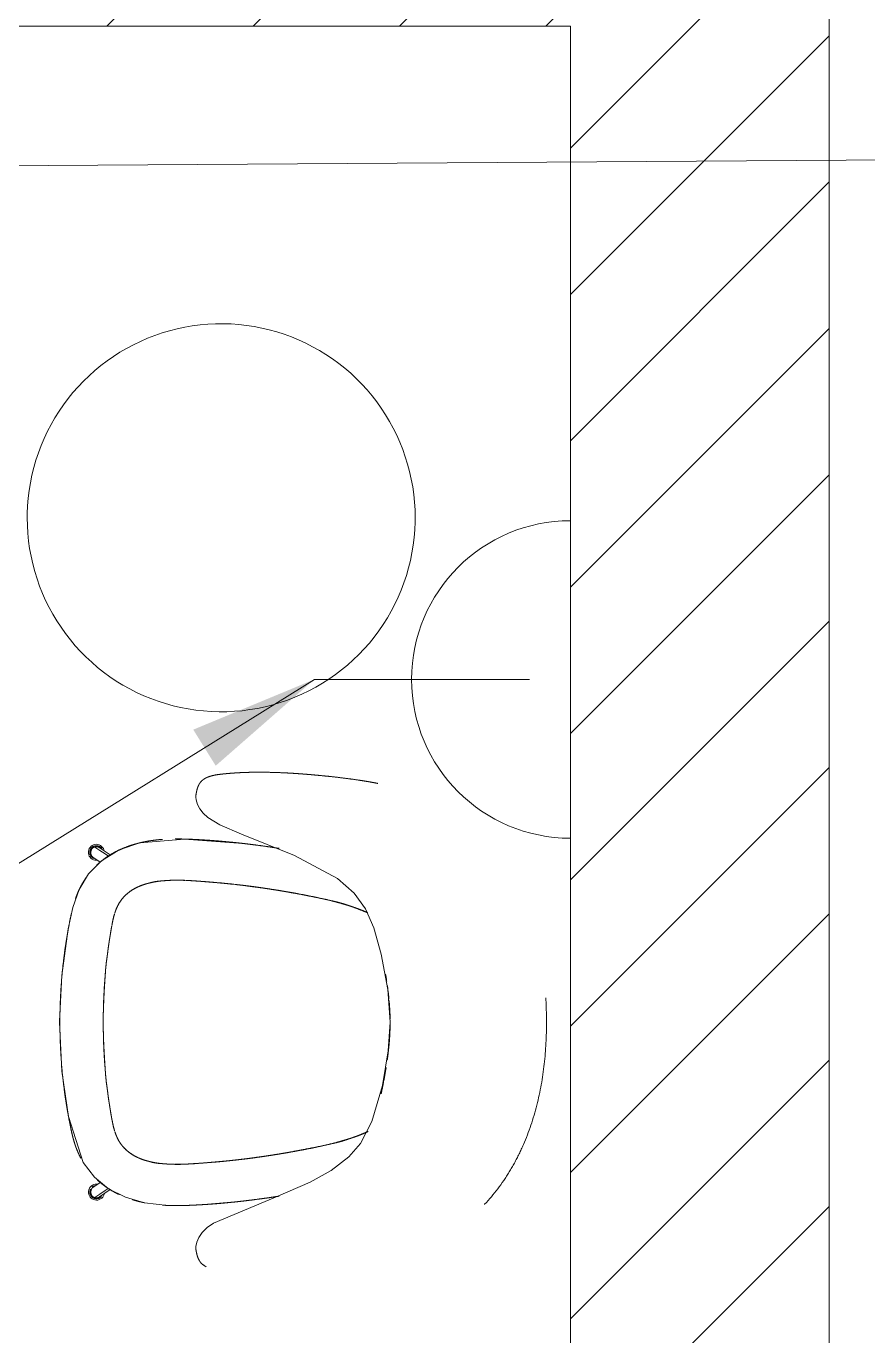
# Model space of a CAD drawing. Header units: millimetres. Extents: x 1680 to 166026, y 35966 to 91121.
# Drawn here: x 161777 to 163078, y 54760 to 56785 of the extents above; entities that cross this region are included whole.
import ezdxf

# ---------------------------------------------------------------- set-up
doc = ezdxf.new("R2010")
doc.units = ezdxf.units.MM
doc.linetypes.add('IMPORT-ACAD_ISO03W100', pattern=[762, 304.8, -457.2])
for name, color, linetype, lineweight in [('A-GENM', 13, 'Continuous', 18), ('G-IMPT', 8, 'Continuous', 18), ('I-Furn', 252, 'Continuous', 13)]:
    doc.layers.add(name, color=color, linetype=linetype, lineweight=lineweight)
doc.styles.get("Standard").update_dxf_attribs({"font": 'arial.ttf'})
doc.styles.add('style1', font='arial.ttf')
doc.dimstyles.get("Standard").update_dxf_attribs({"dimtxt": 0.18, "dimasz": 0.18, "dimexe": 0.18, "dimexo": 0.0625, "dimgap": 0.09, "dimtad": 0, "dimtih": 1, "dimtoh": 1, "dimdec": 4, "dimzin": 0, "dimdsep": 46, "dimtxsty": 'Standard', "dimcen": 0.09, "dimadec": 0, "dimazin": 0, "dimtfac": 1, "dimtdec": 4, "dimtofl": 0, "dimtmove": 0, "dimatfit": 3, "dimfxl": 1, "dimtolj": 1, "dimtzin": 0, "dimarcsym": 0})

# ---------------------------------------------------------------- blocks, each defined once
blk = doc.blocks.new('plan')
at = {"color": 252, "lineweight": 20, "true_color": 0x939598}
for p, q in [((503332.1, -213712.2), (503332.1, -192512.2)), ((501032.1, -202172.2), (502932.1, -202172.2)), ((502932.1, -202172.2), (502932.1, -213312.2))]:
    blk.add_line(p, q, dxfattribs=at)
at = {"color": 252, "linetype": 'Continuous', "lineweight": 20, "true_color": 0x939598}
for p, q in [((502932.1, -202360.6), (503332.1, -201960.6)), ((502215.4, -202172.2), (502315.4, -202072.2)), ((502441.7, -202172.2), (502541.7, -202072.2)), ((502667.9, -202172.2), (502767.9, -202072.2)), ((502894.2, -202172.2), (502932.1, -202134.3)), ((502932.1, -202586.9), (503332.1, -202186.9)), ((502932.1, -202813.1), (503332.1, -202413.1)), ((502932.1, -203039.4), (503332.1, -202639.4)), ((502932.1, -203265.7), (503332.1, -202865.7)), ((502932.1, -203492), (503332.1, -203092)), ((502932.1, -203718.2), (503332.1, -203318.2)), ((502932.1, -203944.5), (503332.1, -203544.5)), ((502932.1, -204170.8), (503332.1, -203770.8)), ((502932.1, -204397.1), (503332.1, -203997.1))]:
    blk.add_line(p, q, dxfattribs=at)
at = {"layer": 'A-GENM', "color": 252, "linetype": 'IMPORT-ACAD_ISO03W100', "lineweight": 20, "true_color": 0x939598}
for p, q in [((502196.8, -203441.3), (502204.7, -203446.6)), ((502204.7, -203446.6), (502212.7, -203452)), ((502212.7, -203452), (502217.7, -203455.4)), ((502204.7, -203977.9), (502196.8, -203983.2)), ((502212.7, -203972.5), (502204.7, -203977.9)), ((502217.6, -203969.2), (502212.7, -203972.5))]:
    blk.add_line(p, q, dxfattribs=at)
for centre, start, end in [((502199.1, -203449.5), 172.4302, 247.2951), ((502199.1, -203449.5), 34.8722, 172.4302), ((502199.3, -203974.9), 172.4302, 319.8615), ((502199.3, -203974.9), 152.3007, 172.4302), ((502199.3, -203974.9), 104.3184, 130.123)]:
    blk.add_arc(centre, 10.2, start, end, dxfattribs=at)
for points, knots in [([(502353.2, -203366), (502353.1, -203365.2), (502352.9, -203363.4), (502353.1, -203360.8), (502353.5, -203358.6), (502353.8, -203356.9), (502354.2, -203355.2), (502354.5, -203353.7), (502354.9, -203352.1), (502355.6, -203349.9), (502356.6, -203347.1), (502358.2, -203343.9), (502360, -203341.2), (502361.7, -203339.4), (502363.2, -203338), (502364.4, -203337), (502365.6, -203336.2), (502366.6, -203335.6), (502367.8, -203334.9), (502369.6, -203334), (502371.9, -203333), (502375.2, -203331.9), (502378.8, -203330.9), (502382.8, -203330), (502386.9, -203329.3), (502390.6, -203328.9), (502393.5, -203328.5), (502395.7, -203328.3), (502397.8, -203328.1), (502400.4, -203327.8), (502402.8, -203327.6), (502405.5, -203327.4), (502407.8, -203327.2), (502410.4, -203327), (502413.6, -203326.8), (502417, -203326.6), (502421.7, -203326.3), (502428.1, -203326), (502435.9, -203325.8), (502443.5, -203325.7), (502449.9, -203325.7), (502457.3, -203325.7), (502468.4, -203325.8), (502481, -203326.2), (502494.1, -203326.8), (502504, -203327.4), (502512.1, -203327.9), (502518.4, -203328.4), (502523, -203328.8), (502527.6, -203329.1), (502533.9, -203329.7), (502542, -203330.4), (502551.8, -203331.4), (502564.8, -203332.7), (502580.4, -203334.5), (502596.2, -203336.6), (502607.5, -203338.3), (502614.5, -203339.4), (502619.6, -203340.2), (502623.3, -203340.9), (502627.1, -203341.6), (502631.4, -203342.4), (502635.9, -203343.3), (502640.4, -203344.2), (502644.9, -203345.2), (502650.8, -203346.6), (502658.2, -203348.4), (502667, -203350.8), (502675.8, -203353.4), (502687.5, -203357.2), (502707.6, -203364.7), (502735.3, -203378.4), (502766.3, -203399.4), (502794.5, -203424.5), (502819.7, -203453.3), (502841.3, -203485.4), (502860.4, -203522.9), (502876.1, -203565.9), (502887.6, -203613.8), (502894, -203662.8), (502895.2, -203695.8), (502895.2, -203712.2)], [0.3783784, 0.3783784, 0.3783784, 0.3783784, 0.3851351, 0.3918919, 0.3952703, 0.3986486, 0.402027, 0.4054054, 0.4087838, 0.4121622, 0.4189189, 0.4256757, 0.4324324, 0.4391892, 0.4459459, 0.4527027, 0.4560811, 0.4594595, 0.4628378, 0.4662162, 0.472973, 0.4797297, 0.4864865, 0.4932432, 0.5, 0.5067568, 0.5101351, 0.5135135, 0.5168919, 0.5202703, 0.527027, 0.5304054, 0.5337838, 0.5371622, 0.5405405, 0.5439189, 0.5472973, 0.5540541, 0.5608108, 0.5641892, 0.5675676, 0.5709459, 0.5743243, 0.5810811, 0.5844595, 0.5878378, 0.5912162, 0.5929054, 0.5945946, 0.5962838, 0.597973, 0.6013514, 0.6047297, 0.6081081, 0.6148649, 0.6216216, 0.6283784, 0.6351351, 0.6385135, 0.6418919, 0.6452703, 0.6486486, 0.652027, 0.6554054, 0.6587838, 0.6621622, 0.6689189, 0.6756757, 0.6824324, 0.6891892, 0.7027027, 0.7297297, 0.7567568, 0.7837838, 0.8108108, 0.8378378, 0.8648649, 0.8986486, 0.9324324, 0.9662162, 1, 1, 1, 1]), ([(502301.4, -203429.5), (502298.5, -203429.7), (502293.1, -203430.2), (502285.9, -203431.1), (502280.6, -203431.9), (502276.5, -203432.7), (502273.6, -203433.2), (502270.7, -203433.8), (502267.3, -203434.6), (502263.4, -203435.6), (502259, -203436.8), (502254.4, -203438.1), (502249.4, -203439.8), (502242.8, -203442.2), (502234.7, -203445.7), (502225.4, -203450.4), (502216.5, -203455.9), (502208, -203462.1), (502202.7, -203466.6), (502200.1, -203469)], [0.35, 0.35, 0.35, 0.35, 0.3625, 0.375, 0.3875, 0.39375, 0.4, 0.40625, 0.4125, 0.425, 0.4375, 0.45, 0.4625, 0.475, 0.5, 0.525, 0.55, 0.575, 0.6, 0.6, 0.6, 0.6]), ([(502481.9, -203443.4), (502481.8, -203443.4), (502479.6, -203443.1), (502475.1, -203442.4), (502467, -203441.1), (502457.5, -203439.8), (502447.1, -203438.4), (502436.2, -203437), (502425.2, -203435.7), (502414.5, -203434.5), (502406.1, -203433.7), (502399.9, -203433.1), (502395.7, -203432.7), (502391.6, -203432.3), (502386.5, -203431.9), (502380.4, -203431.4), (502373.6, -203430.9), (502365.1, -203430.3), (502355.2, -203429.8), (502345.5, -203429.3), (502337.7, -203429), (502330.1, -203428.9), (502324.5, -203428.8), (502321, -203428.8)], [0.1934848, 0.1934848, 0.1934848, 0.1934848, 0.19375, 0.2, 0.20625, 0.2125, 0.21875, 0.225, 0.23125, 0.2375, 0.24375, 0.246875, 0.25, 0.253125, 0.25625, 0.2625, 0.26875, 0.275, 0.2875, 0.3, 0.30625, 0.3125, 0.325, 0.325, 0.325, 0.325]), ([(502193.2, -203456.5), (502192.9, -203456.2), (502192.6, -203455.9), (502192.2, -203455.3), (502191.8, -203454.7), (502191.5, -203454.1), (502191.2, -203453.4), (502191.1, -203453), (502190.9, -203452.5), (502190.8, -203451.8), (502190.6, -203450.6), (502190.6, -203449.1), (502190.8, -203447.7), (502191, -203446.9), (502191.3, -203446.1), (502191.6, -203445.2), (502192.1, -203444.5), (502192.4, -203444), (502192.8, -203443.4), (502193.4, -203442.8), (502194.7, -203441.9), (502195.9, -203441.4), (502196.8, -203441.3)], [0, 0, 0, 0, 0.055556, 0.083333, 0.111111, 0.166667, 0.194444, 0.222222, 0.25, 0.277778, 0.333333, 0.444444, 0.513889, 0.548611, 0.583333, 0.652778, 0.6875, 0.722222, 0.756944, 0.791667, 0.861111, 1, 1, 1, 1]), ([(502205.1, -203443.3), (502204.9, -203443), (502204.3, -203442.5), (502203.3, -203441.9), (502202.4, -203441.4), (502201.7, -203441.1), (502201.2, -203441), (502200.7, -203440.9), (502199.9, -203440.8), (502199, -203440.8), (502197.9, -203440.9), (502197.2, -203441.1), (502196.8, -203441.3)], [-0.25, -0.25, -0.25, -0.25, -0.21875, -0.1875, -0.15625, -0.140625, -0.125, -0.109375, -0.09375, -0.0625, -0.03125, 0, 0, 0, 0]), ([(502186.1, -203484.6), (502185.1, -203486), (502183, -203488.8), (502180.2, -203493.2), (502177.5, -203497.6), (502175, -203502.2), (502172.7, -203506.7), (502170.7, -203511.2), (502169.1, -203515.1), (502167.8, -203518.3), (502167.2, -203520.1), (502166.9, -203521)], [0.65, 0.65, 0.65, 0.65, 0.6625, 0.675, 0.6875, 0.7, 0.7125, 0.725, 0.7375, 0.74375, 0.75, 0.75, 0.75, 0.75]), ([(502336.7, -203492.9), (502334.8, -203492.8), (502330.8, -203492.6), (502323.2, -203492.5), (502315, -203492.7), (502308.2, -203493.1), (502303.2, -203493.5), (502300.2, -203493.7), (502297.9, -203493.9), (502295.9, -203494), (502293.6, -203494.3), (502291.2, -203494.6), (502288.5, -203495.1), (502286, -203495.7), (502283.4, -203496.3), (502281.3, -203496.9), (502279, -203497.5), (502276, -203498.3), (502272.3, -203499.4), (502267.9, -203501), (502263.6, -203502.8), (502259.5, -203504.9), (502255.3, -203507.2), (502251.4, -203509.8), (502248.9, -203511.7), (502247.7, -203512.7)], [0.1568567, 0.1568567, 0.1568567, 0.1568567, 0.1601562, 0.1640625, 0.171875, 0.1796875, 0.1835938, 0.1875, 0.1894531, 0.1914062, 0.1953125, 0.1992188, 0.203125, 0.2109375, 0.2148438, 0.21875, 0.2226562, 0.2265625, 0.234375, 0.2421875, 0.25, 0.2578125, 0.265625, 0.2734375, 0.28125, 0.28125, 0.28125, 0.28125]), ([(502263.7, -203502.9), (502264.8, -203502.4), (502267.4, -203501.3), (502271.6, -203499.7), (502275.3, -203498.5), (502278.3, -203497.7), (502280.6, -203497.1), (502282.8, -203496.6), (502285.4, -203496), (502287.9, -203495.5), (502290.7, -203495), (502293, -203494.6), (502295.7, -203494.2), (502297.9, -203494), (502299.1, -203493.8)], [0.4318913, 0.4318913, 0.4318913, 0.4318913, 0.4464286, 0.4642857, 0.4821429, 0.4910714, 0.5, 0.5089286, 0.5178571, 0.5357143, 0.5446429, 0.5535714, 0.5625, 0.5714286, 0.5714286, 0.5714286, 0.5714286]), ([(502299.5, -203493.8), (502300.5, -203493.7), (502302.7, -203493.5), (502307.4, -203493.1), (502314, -203492.7), (502322.1, -203492.6), (502329.8, -203492.7), (502334.2, -203492.8), (502336.6, -203492.9)], [0.57254051, 0.57254051, 0.57254051, 0.57254051, 0.58035714, 0.58928571, 0.60714286, 0.625, 0.63392857, 0.64285714, 0.64285714, 0.64285714, 0.64285714]), ([(502337.5, -203492.9), (502339.6, -203493), (502344.4, -203493.2), (502355.4, -203493.9), (502371.5, -203495.1), (502388.6, -203496.6), (502401.9, -203497.9), (502408.3, -203498.6), (502411.5, -203498.9)], [0.64398291, 0.64398291, 0.64398291, 0.64398291, 0.65178571, 0.66071429, 0.67857143, 0.69642857, 0.70535714, 0.71428571, 0.71428571, 0.71428571, 0.71428571]), ([(502411.4, -203498.9), (502408.8, -203498.6), (502402.9, -203498), (502393.4, -203497.1), (502383.2, -203496.2), (502369.6, -203495.1), (502356.7, -203494.1), (502345.2, -203493.3), (502340.2, -203493), (502337.8, -203492.9)], [0.12563925, 0.12563925, 0.12563925, 0.12563925, 0.12890625, 0.1328125, 0.13671875, 0.140625, 0.1484375, 0.15234375, 0.15625, 0.15625, 0.15625, 0.15625]), ([(502227.6, -203543.5), (502227.6, -203543.5), (502227.7, -203543.1), (502228.1, -203541.9), (502228.7, -203540.1), (502229.6, -203537.9), (502230.8, -203535), (502232.4, -203531.5), (502235.5, -203526), (502240.2, -203519.7), (502244.8, -203515.1), (502247.5, -203512.9), (502247.7, -203512.8)], [0.2184671, 0.2184671, 0.2184671, 0.2184671, 0.21875, 0.2232143, 0.2321429, 0.2410714, 0.25, 0.2678571, 0.2857143, 0.3214286, 0.3571429, 0.3601935, 0.3601935, 0.3601935, 0.3601935]), ([(502247.3, -203513), (502246.3, -203513.9), (502244.1, -203515.9), (502240.9, -203519.2), (502237.9, -203522.8), (502236.1, -203525.3), (502235.3, -203526.6)], [0.28214497, 0.28214497, 0.28214497, 0.28214497, 0.2890625, 0.296875, 0.3046875, 0.3125, 0.3125, 0.3125, 0.3125]), ([(502247.8, -203512.7), (502249.9, -203510.9), (502254.8, -203507.4), (502260, -203504.6), (502262.9, -203503.3)], [0.36073781, 0.36073781, 0.36073781, 0.36073781, 0.39285714, 0.42857143, 0.42857143, 0.42857143, 0.42857143]), ([(502413, -203499.1), (502414, -203499.2), (502416.6, -203499.5), (502422.3, -203500.2), (502430.1, -203501.1), (502439.4, -203502.4), (502448.7, -203503.6), (502458, -203504.9), (502467.2, -203506.3), (502476.5, -203507.7), (502485.7, -203509.2), (502495.1, -203510.8), (502508.3, -203513), (502525, -203516.1), (502543.8, -203520), (502559.6, -203523.6), (502570.8, -203526.5), (502579.1, -203528.8), (502585.1, -203530.6), (502590.1, -203532.1), (502594.2, -203533.5), (502598.6, -203534.9), (502604.4, -203537), (502611.2, -203539.6), (502616.6, -203541.9), (502619.1, -203543.1)], [0.7157566, 0.7157566, 0.7157566, 0.7157566, 0.71875, 0.7232143, 0.7321429, 0.7410714, 0.75, 0.7589286, 0.7678571, 0.7767857, 0.7857143, 0.7946429, 0.8035714, 0.8214286, 0.8392857, 0.8571429, 0.875, 0.8928571, 0.9107143, 0.9196429, 0.9285714, 0.9375, 0.9464286, 0.9642857, 0.9804612, 0.9804612, 0.9804612, 0.9804612]), ([(502485.7, -203509.2), (502483, -203508.7), (502477.3, -203507.8), (502468.5, -203506.4), (502459.3, -203505), (502450.1, -203503.7), (502440.9, -203502.4), (502431.6, -203501.2), (502422.3, -203500.1), (502416.1, -203499.4), (502413, -203499.1)], [0.09418609, 0.09418609, 0.09418609, 0.09418609, 0.09765625, 0.1015625, 0.10546875, 0.109375, 0.11328125, 0.1171875, 0.12109375, 0.125, 0.125, 0.125, 0.125]), ([(502558.9, -203523.5), (502554.5, -203522.5), (502544.1, -203520.3), (502525.6, -203516.6), (502509.1, -203513.4), (502496.1, -203511), (502489.8, -203509.9), (502486.7, -203509.4)], [0.06271803, 0.06271803, 0.06271803, 0.06271803, 0.0703125, 0.078125, 0.0859375, 0.08984375, 0.09375, 0.09375, 0.09375, 0.09375]), ([(502234.9, -203527.1), (502234.2, -203528.2), (502232.8, -203530.7), (502230.9, -203534.7), (502229.4, -203538.3), (502228.4, -203541.2), (502227.8, -203542.7), (502227.6, -203543.4)], [0.3135292, 0.3135292, 0.3135292, 0.3135292, 0.3203125, 0.328125, 0.3359375, 0.33984375, 0.34375, 0.34375, 0.34375, 0.34375]), ([(502594.3, -203533.5), (502593, -203533), (502590.3, -203532.1), (502585.5, -203530.5), (502579.5, -203528.6), (502571.3, -203526.3), (502563.8, -203524.6), (502559.3, -203523.6)], [0.03145069, 0.03145069, 0.03145069, 0.03145069, 0.03515625, 0.0390625, 0.046875, 0.0546875, 0.0625, 0.0625, 0.0625, 0.0625]), ([(502618.9, -203543.2), (502616.5, -203542.1), (502611.2, -203539.8), (502604.5, -203537.2), (502598.8, -203535.1), (502595.9, -203534), (502594.5, -203533.6)], [0.00860888, 0.00860888, 0.00860888, 0.00860888, 0.015625, 0.0234375, 0.02734375, 0.03125, 0.03125, 0.03125, 0.03125]), ([(502160.4, -203544.5), (502159.8, -203547.3), (502158.5, -203553.6), (502156.4, -203564.6), (502154.6, -203574.2), (502153.4, -203581.7), (502152.5, -203587.1), (502151.7, -203592.3), (502150.6, -203599.2), (502149.5, -203607.9), (502148.2, -203618.2), (502146.6, -203632), (502145.1, -203649.4), (502143.7, -203670.3), (502142.9, -203691.3), (502142.8, -203705.3), (502142.8, -203712.3)], [0.8, 0.8, 0.8, 0.8, 0.8125, 0.825, 0.8375, 0.84375, 0.85, 0.85625, 0.8625, 0.875, 0.8875, 0.9, 0.925, 0.95, 0.975, 0.9999998, 0.9999998, 0.9999998, 0.9999998]), ([(502227.2, -203544.5), (502227.1, -203544.9), (502226.8, -203546), (502226, -203548.5), (502225.2, -203552.2), (502224.4, -203555.9), (502223.8, -203559.1), (502223.4, -203560.7), (502223.3, -203561.5)], [0.34569128, 0.34569128, 0.34569128, 0.34569128, 0.34765625, 0.3515625, 0.359375, 0.3671875, 0.37109375, 0.375, 0.375, 0.375, 0.375]), ([(502223.6, -203560), (502224.1, -203557.6), (502225, -203553.3), (502225.6, -203550.5), (502226.1, -203548.9), (502226.4, -203547.8), (502226.7, -203546.7), (502227, -203545.6), (502227.2, -203544.9), (502227.3, -203544.5)], [0.14759922, 0.14759922, 0.14759922, 0.14759922, 0.16071429, 0.17857143, 0.1875, 0.19642857, 0.20535714, 0.20982143, 0.21428571, 0.21428571, 0.21428571, 0.21428571]), ([(502223, -203562.7), (502223, -203563.2), (502222.7, -203564.5), (502222.2, -203567.6), (502221.4, -203572.2), (502220.7, -203576.9), (502220.1, -203580.4), (502219.7, -203583), (502219.3, -203585.3), (502218.9, -203588), (502218.5, -203590.5), (502218.1, -203593.2), (502217.8, -203595.5), (502217.4, -203598.2), (502217, -203601.4), (502216.6, -203604.9), (502215.9, -203609.7), (502215, -203616.3), (502214, -203624.3), (502213.3, -203631.9), (502212.9, -203638.4), (502212.4, -203645.8), (502211.7, -203657.1), (502211, -203669.7), (502210.4, -203682.9), (502210, -203692.9), (502209.8, -203701.2), (502209.7, -203707.6), (502209.7, -203710.7), (502209.7, -203712.2)], [0.3768618, 0.3768618, 0.3768618, 0.3768618, 0.3789062, 0.3828125, 0.390625, 0.3984375, 0.4023438, 0.40625, 0.4101562, 0.4140625, 0.421875, 0.4257812, 0.4296875, 0.4335938, 0.4375, 0.4414062, 0.4453125, 0.453125, 0.4609375, 0.4648438, 0.46875, 0.4726562, 0.4765625, 0.484375, 0.4882812, 0.4921875, 0.4960938, 0.4980469, 0.5, 0.5, 0.5, 0.5]), ([(502209.8, -203712.3), (502209.8, -203706), (502209.9, -203693.5), (502210.4, -203677.8), (502211, -203665.3), (502211.5, -203655.9), (502212.1, -203648.1), (502212.6, -203642.3), (502212.8, -203639.6), (502212.9, -203638.5)], [0, 0, 0, 0, 0.01785714, 0.03571429, 0.04464286, 0.05357143, 0.0625, 0.06696429, 0.07018488, 0.07018488, 0.07018488, 0.07018488]), ([(502651.6, -203676.6), (502651.4, -203673.7), (502650.6, -203666.9), (502649.8, -203660), (502649.2, -203656)], [23.130355, 23.130355, 23.130355, 23.130355, 30.74656, 41.52905, 41.52905, 41.52905, 41.52905]), ([(502142.8, -203712.3), (502142.8, -203719.2), (502142.9, -203733.2), (502143.7, -203754.2), (502145.1, -203775.1), (502146.6, -203792.5), (502148.2, -203806.3), (502149.5, -203816.7), (502150.6, -203825.3), (502151.7, -203832.2), (502152.5, -203837.4), (502153.4, -203842.8), (502154.6, -203850.3), (502156.4, -203860), (502158.6, -203870.9), (502160.5, -203880.4), (502162.1, -203887.6), (502163.7, -203893.4), (502164.9, -203897.6), (502166, -203900.9), (502166.9, -203903.6), (502167.8, -203906.2), (502169.1, -203909.4), (502170.7, -203913.3), (502172.7, -203917.8), (502174.2, -203920.8), (502175, -203922.3)], [0, 0, 0, 0, 0.025, 0.05, 0.075, 0.1, 0.1125, 0.125, 0.1375, 0.14375, 0.15, 0.15625, 0.1625, 0.175, 0.1875, 0.2, 0.2125, 0.225, 0.2375, 0.24375, 0.25, 0.25625, 0.2625, 0.275, 0.2875, 0.3, 0.3, 0.3, 0.3]), ([(502209.7, -203712.3), (502209.7, -203713.8), (502209.7, -203716.9), (502209.8, -203723.3), (502210, -203729.1), (502210.1, -203733.3), (502210.1, -203734.2)], [0.500010794, 0.500010794, 0.500010794, 0.500010794, 0.501953125, 0.50390625, 0.5078125, 0.508848319, 0.508848319, 0.508848319, 0.508848319]), ([(502212.9, -203786.1), (502212.8, -203784.9), (502212.6, -203782.2), (502212.1, -203776.4), (502211.5, -203768.6), (502211, -203759.2), (502210.4, -203746.7), (502209.9, -203731), (502209.8, -203718.5), (502209.8, -203712.3)], [0.92975845, 0.92975845, 0.92975845, 0.92975845, 0.93303571, 0.9375, 0.94642857, 0.95535714, 0.96428571, 0.98214286, 1, 1, 1, 1]), ([(502895.2, -203712.2), (502895.2, -203733.8), (502893.1, -203777), (502881.7, -203840.9), (502864.6, -203891.9), (502846, -203930.2), (502823.9, -203966.3), (502796.8, -203998.4), (502765.5, -204025.3), (502740.3, -204042.7), (502713.5, -204057.2), (502685.3, -204068.5), (502656.4, -204076.9), (502627.2, -204083.1), (502602.4, -204087.1), (502582.5, -204089.7), (502567.6, -204091.5), (502552.9, -204093), (502533.2, -204095), (502507.7, -204097), (502478.5, -204098.5), (502453, -204099), (502433.5, -204098.7), (502418.9, -204098.1), (502406.7, -204097.3), (502397, -204096.4), (502389.8, -204095.6), (502382.7, -204094.5), (502376.2, -204093), (502370.8, -204091.1), (502365, -204088.2), (502360.5, -204084.2), (502357.3, -204079.2), (502355.3, -204074.1), (502354.1, -204069.1), (502353, -204063.8), (502352.9, -204060.4), (502353.2, -204058.7)], [0, 0, 0, 0, 0.0512821, 0.1025641, 0.1538462, 0.1794872, 0.2051282, 0.2564103, 0.2820513, 0.3076923, 0.3333333, 0.3589744, 0.3846154, 0.4102564, 0.4358974, 0.4487179, 0.4615385, 0.474359, 0.4871795, 0.5128205, 0.5384615, 0.5641026, 0.5769231, 0.5897436, 0.6025641, 0.6089744, 0.6153846, 0.6217949, 0.6282051, 0.6346154, 0.6410256, 0.6538462, 0.6666667, 0.6794872, 0.6923077, 0.7051282, 0.7179487, 0.7179487, 0.7179487, 0.7179487]), ([(502651.8, -203746.3), (502651.9, -203744.9), (502652.2, -203742), (502652.6, -203736.4), (502653, -203729.3), (502653.4, -203720.8), (502653.4, -203715.1), (502653.4, -203712.2)], [0.92312179, 0.92312179, 0.92312179, 0.92312179, 0.93269231, 0.94230769, 0.96153846, 0.98076923, 1, 1, 1, 1]), ([(502210.1, -203734.6), (502210.2, -203736.9), (502210.4, -203742.6), (502211, -203754.9), (502211.7, -203767.6), (502212.4, -203778.8), (502212.7, -203783.8), (502212.9, -203786.1)], [0.50897831, 0.50897831, 0.50897831, 0.50897831, 0.51171875, 0.515625, 0.5234375, 0.52734375, 0.53125, 0.53125, 0.53125, 0.53125]), ([(502648.9, -203770.7), (502649, -203770.2), (502649.5, -203766.6), (502650.2, -203760.9), (502650.9, -203755.2), (502651.4, -203750.4), (502651.7, -203747.7), (502651.8, -203746.3)], [0.8624681, 0.8624681, 0.8624681, 0.8624681, 0.86538462, 0.88461538, 0.90384615, 0.91346154, 0.92307692, 0.92307692, 0.92307692, 0.92307692]), ([(502213, -203787.9), (502213.1, -203789.5), (502213.4, -203793.2), (502214, -203800.4), (502215, -203808.4), (502215.9, -203815), (502216.6, -203819.8), (502217, -203823.3), (502217.4, -203826.5), (502217.8, -203829.2), (502218.1, -203831.5), (502218.5, -203834.2), (502218.9, -203836.6), (502219.4, -203839.4), (502219.7, -203841.7), (502220.1, -203844.3), (502220.7, -203847.8), (502221.4, -203852.4), (502222.2, -203857), (502222.8, -203860.5), (502223.3, -203863.1), (502223.8, -203865.5), (502224.4, -203868.6), (502225.2, -203872.4), (502226.1, -203876.1), (502226.8, -203878.6), (502227.1, -203879.7), (502227.2, -203880)], [0.5322554, 0.5322554, 0.5322554, 0.5322554, 0.5351562, 0.5390625, 0.546875, 0.5546875, 0.5585938, 0.5625, 0.5664062, 0.5703125, 0.5742188, 0.578125, 0.5859375, 0.5898438, 0.59375, 0.5976562, 0.6015625, 0.609375, 0.6171875, 0.6210938, 0.625, 0.6289062, 0.6328125, 0.640625, 0.6484375, 0.6523438, 0.6541579, 0.6541579, 0.6541579, 0.6541579]), ([(502639.5, -203822.9), (502639.5, -203822.9), (502640.2, -203819.8), (502641.5, -203813.5), (502643.3, -203804.1), (502645, -203795.1), (502646.3, -203787.9), (502646.9, -203783.9), (502647.2, -203782.4)], [0.79801422, 0.79801422, 0.79801422, 0.79801422, 0.79807692, 0.80769231, 0.81730769, 0.82692308, 0.83653846, 0.84275864, 0.84275864, 0.84275864, 0.84275864]), ([(502227.3, -203880), (502227.2, -203879.6), (502227, -203878.9), (502226.7, -203877.8), (502226.4, -203876.7), (502226.1, -203875.6), (502225.7, -203874), (502225, -203871.3), (502224.1, -203867), (502223.7, -203864.7)], [0.78571429, 0.78571429, 0.78571429, 0.78571429, 0.79017857, 0.79464286, 0.80357143, 0.8125, 0.82142857, 0.83928571, 0.85199548, 0.85199548, 0.85199548, 0.85199548]), ([(502227.6, -203881.2), (502227.9, -203881.9), (502228.4, -203883.4), (502229.5, -203886.3), (502230.9, -203889.9), (502232.8, -203893.9), (502234.3, -203896.3), (502235, -203897.4)], [0.65625, 0.65625, 0.65625, 0.65625, 0.66015625, 0.6640625, 0.671875, 0.6796875, 0.68638754, 0.68638754, 0.68638754, 0.68638754]), ([(502234.8, -203897.1), (502234, -203895.8), (502232.4, -203893), (502230.8, -203889.5), (502229.6, -203886.6), (502228.8, -203884.4), (502228.1, -203882.6), (502227.8, -203881.6), (502227.7, -203881.3)], [0.71428571, 0.71428571, 0.71428571, 0.71428571, 0.73214286, 0.75, 0.75892857, 0.76785714, 0.77678571, 0.78050355, 0.78050355, 0.78050355, 0.78050355]), ([(502247.7, -203911.7), (502247.5, -203911.6), (502244.8, -203909.4), (502241.3, -203905.9), (502237.6, -203901.3), (502236, -203899), (502235.3, -203897.9)], [0.63976732, 0.63976732, 0.63976732, 0.63976732, 0.64285714, 0.67857143, 0.69642857, 0.71061859, 0.71061859, 0.71061859, 0.71061859]), ([(502235.3, -203898), (502236.2, -203899.3), (502238, -203901.8), (502241, -203905.4), (502244.1, -203908.6), (502246.3, -203910.6), (502247.3, -203911.5)], [0.6875, 0.6875, 0.6875, 0.6875, 0.6953125, 0.703125, 0.7109375, 0.71781994, 0.71781994, 0.71781994, 0.71781994]), ([(502619.6, -203881.1), (502616.9, -203882.4), (502611.4, -203884.8), (502604.4, -203887.5), (502598.7, -203889.6), (502594.2, -203891), (502590.1, -203892.4), (502585.1, -203893.9), (502579.1, -203895.7), (502570.8, -203898), (502559.6, -203900.9), (502543.8, -203904.5), (502525, -203908.4), (502508.3, -203911.5), (502495.1, -203913.7), (502485.7, -203915.3), (502476.5, -203916.8), (502467.2, -203918.2), (502458, -203919.6), (502448.7, -203920.9), (502439.4, -203922.2), (502430.1, -203923.4), (502420.8, -203924.5), (502411.5, -203925.6), (502402, -203926.6), (502391.9, -203927.6), (502381.8, -203928.5), (502368.3, -203929.6), (502355.5, -203930.6), (502344, -203931.3), (502336.4, -203931.6), (502329.9, -203931.8), (502322.1, -203931.9), (502315.6, -203931.8), (502310, -203931.6), (502306.2, -203931.3), (502303.2, -203931.1), (502301, -203930.9), (502300, -203930.8), (502299.6, -203930.7)], [0.0183557, 0.0183557, 0.0183557, 0.0183557, 0.0357143, 0.0535714, 0.0625, 0.0714286, 0.0803571, 0.0892857, 0.1071429, 0.125, 0.1428571, 0.1607143, 0.1785714, 0.1964286, 0.2053571, 0.2142857, 0.2232143, 0.2321429, 0.2410714, 0.25, 0.2589286, 0.2678571, 0.2767857, 0.2857143, 0.2946429, 0.3035714, 0.3125, 0.3214286, 0.3392857, 0.3482143, 0.3571429, 0.3660714, 0.375, 0.3928571, 0.4017857, 0.4107143, 0.4196429, 0.4241071, 0.4270699, 0.4270699, 0.4270699, 0.4270699]), ([(502559, -203901), (502563.5, -203900), (502570.9, -203898.2), (502579.3, -203896), (502585.2, -203894.1), (502590.1, -203892.4), (502592.9, -203891.5), (502594.3, -203891)], [0.9375, 0.9375, 0.9375, 0.9375, 0.9453125, 0.953125, 0.9609375, 0.96484375, 0.96875, 0.96875, 0.96875, 0.96875]), ([(502594.3, -203891), (502595.7, -203890.5), (502598.6, -203889.5), (502604.3, -203887.4), (502611.3, -203884.6), (502616.8, -203882.3), (502619.5, -203881.1)], [0.9687557, 0.9687557, 0.9687557, 0.9687557, 0.97265625, 0.9765625, 0.984375, 0.99197082, 0.99197082, 0.99197082, 0.99197082]), ([(502247.7, -203911.8), (502248.9, -203912.8), (502251.4, -203914.7), (502255.4, -203917.3), (502259.3, -203919.5), (502262, -203920.8), (502263.2, -203921.4)], [0.71875, 0.71875, 0.71875, 0.71875, 0.7265625, 0.734375, 0.7421875, 0.74909063, 0.74909063, 0.74909063, 0.74909063]), ([(502262.9, -203921.2), (502260, -203919.9), (502254.8, -203917.1), (502250, -203913.6), (502247.8, -203911.9)], [0.57142857, 0.57142857, 0.57142857, 0.57142857, 0.60714286, 0.63905023, 0.63905023, 0.63905023, 0.63905023]), ([(502411.9, -203925.6), (502415.1, -203925.2), (502421.3, -203924.5), (502430.6, -203923.4), (502439.9, -203922.2), (502449.2, -203921), (502458.4, -203919.6), (502467.6, -203918.2), (502476.8, -203916.8), (502482.7, -203915.8), (502485.7, -203915.3)], [0.875, 0.875, 0.875, 0.875, 0.87890625, 0.8828125, 0.88671875, 0.890625, 0.89453125, 0.8984375, 0.90234375, 0.90611832, 0.90611832, 0.90611832, 0.90611832]), ([(502486, -203915.2), (502489.1, -203914.7), (502495.4, -203913.6), (502505.2, -203911.8), (502515.1, -203910), (502528.2, -203907.4), (502543.8, -203904.3), (502554.4, -203902), (502558.8, -203901)], [0.90625, 0.90625, 0.90625, 0.90625, 0.91015625, 0.9140625, 0.91796875, 0.921875, 0.9296875, 0.93743884, 0.93743884, 0.93743884, 0.93743884]), ([(502299.6, -203930.7), (502299.4, -203930.7), (502298.1, -203930.6), (502295.8, -203930.3), (502292.1, -203929.8), (502288.5, -203929.2), (502285.4, -203928.5), (502282.8, -203927.9), (502280.6, -203927.4), (502278.3, -203926.8), (502275.3, -203926), (502271.6, -203924.8), (502267.4, -203923.2), (502264.8, -203922.1), (502263.7, -203921.6)], [0.4272946, 0.4272946, 0.4272946, 0.4272946, 0.4285714, 0.4375, 0.4464286, 0.4642857, 0.4821429, 0.4910714, 0.5, 0.5089286, 0.5178571, 0.5357143, 0.5535714, 0.5680198, 0.5680198, 0.5680198, 0.5680198]), ([(502263.7, -203921.6), (502264.4, -203922), (502265.8, -203922.6), (502268.7, -203923.8), (502272.3, -203925.1), (502276.1, -203926.2), (502279.1, -203927), (502281.4, -203927.6), (502283.5, -203928.2), (502286.1, -203928.9), (502288.6, -203929.4), (502291.4, -203929.9), (502293.7, -203930.2), (502296, -203930.5), (502298.1, -203930.7), (502300.3, -203930.8), (502303.3, -203931), (502308.1, -203931.4), (502314.7, -203931.8), (502322.8, -203932), (502330.5, -203931.9), (502337, -203931.6), (502344.6, -203931.2), (502355.9, -203930.5), (502368.7, -203929.5), (502382.2, -203928.4), (502392.4, -203927.5), (502402.2, -203926.6), (502408.5, -203925.9), (502411.5, -203925.6)], [0.75, 0.75, 0.75, 0.75, 0.7539062, 0.7578125, 0.765625, 0.7734375, 0.7773438, 0.78125, 0.7851562, 0.7890625, 0.796875, 0.8007812, 0.8046875, 0.8085938, 0.8105469, 0.8125, 0.8164062, 0.8203125, 0.828125, 0.8359375, 0.8398438, 0.84375, 0.8476562, 0.8515625, 0.859375, 0.8632812, 0.8671875, 0.8710938, 0.8748056, 0.8748056, 0.8748056, 0.8748056]), ([(502196.8, -203983.2), (502196.1, -203983.1), (502195.1, -203982.8), (502194.1, -203982.1), (502193.5, -203981.7), (502193, -203981.2), (502192.5, -203980.7), (502192.1, -203980.1), (502191.8, -203979.5), (502191.5, -203978.9), (502191.2, -203978.2), (502191, -203977.5), (502190.7, -203976.5), (502190.6, -203975.2), (502190.6, -203973.9), (502190.8, -203972.8), (502191, -203971.9), (502191.2, -203971.1), (502191.8, -203969.7), (502192.6, -203968.6), (502193.2, -203968)], [0, 0, 0, 0, 0.111111, 0.166667, 0.194444, 0.222222, 0.277778, 0.305556, 0.333333, 0.388889, 0.416667, 0.444444, 0.513889, 0.583333, 0.652778, 0.722222, 0.756944, 0.791667, 0.861111, 1, 1, 1, 1]), ([(502196.8, -203983.2), (502197.2, -203983.4), (502197.9, -203983.6), (502199, -203983.7), (502200, -203983.7), (502200.7, -203983.6), (502201.2, -203983.5), (502201.7, -203983.4), (502202.4, -203983.1), (502203.3, -203982.7), (502204.3, -203982), (502204.9, -203981.5), (502205.1, -203981.2)], [-1, -1, -1, -1, -0.96875, -0.9375, -0.90625, -0.890625, -0.875, -0.859375, -0.84375, -0.8125, -0.78125, -0.75, -0.75, -0.75, -0.75]), ([(502254.3, -203986.3), (502255.9, -203986.8), (502259, -203987.8), (502263.4, -203989), (502267.3, -203989.9), (502270.7, -203990.7), (502272.6, -203991.1), (502273.6, -203991.3)], [0.55, 0.55, 0.55, 0.55, 0.5625, 0.575, 0.5875, 0.59375, 0.6, 0.6, 0.6, 0.6]), ([(502301.4, -203995), (502304.3, -203995.2), (502310.6, -203995.6), (502320.9, -203995.8), (502330.1, -203995.7), (502337.7, -203995.5), (502343.6, -203995.3), (502349.4, -203995), (502357.2, -203994.6), (502365.1, -203994.2), (502373.7, -203993.6), (502380.4, -203993.1), (502386.5, -203992.6), (502391.7, -203992.2), (502395.7, -203991.8), (502399.9, -203991.4), (502406.1, -203990.8), (502414.5, -203990), (502425.2, -203988.8), (502436.2, -203987.5), (502447.1, -203986.1), (502457.5, -203984.7), (502467, -203983.4), (502475.1, -203982.1), (502479.6, -203981.4), (502481.6, -203981.1), (502481.6, -203981.1)], [0.65, 0.65, 0.65, 0.65, 0.6625, 0.675, 0.6875, 0.69375, 0.7, 0.70625, 0.7125, 0.725, 0.73125, 0.7375, 0.74375, 0.746875, 0.75, 0.753125, 0.75625, 0.7625, 0.76875, 0.775, 0.78125, 0.7875, 0.79375, 0.8, 0.80625, 0.8062763, 0.8062763, 0.8062763, 0.8062763])]:
    blk.add_open_spline(points, degree=3, knots=knots, dxfattribs=at)
for points in [[(502193.2, -203456.5), (502193.4, -203456.6), (502193.7, -203456.8), (502193.9, -203456.9)], [(502213, -203637.2), (502213.1, -203636.8), (502213.1, -203636.4), (502213.1, -203636)], [(502648.1, -203648.5), (502647.6, -203645), (502647.1, -203641.5), (502646.5, -203638.1)], [(502653.3, -203702.5), (502653.1, -203694.6), (502652.6, -203686.7), (502651.8, -203678.8)], [(502653.4, -203707.4), (502653.4, -203705.8), (502653.3, -203704.1), (502653.3, -203702.5)], [(502213, -203787.3), (502213, -203786.9), (502212.9, -203786.6), (502212.9, -203786.2)], [(502223.1, -203861.7), (502223, -203861.4), (502223, -203861.2), (502222.9, -203860.9)], [(502200.2, -203955.5), (502202.7, -203957.9), (502208, -203962.5), (502216.4, -203968.6), (502225.4, -203974.1), (502231.6, -203977.3), (502234.8, -203978.8)], [(502193.9, -203967.6), (502193.7, -203967.7), (502193.4, -203967.9), (502193.2, -203968)]]:
    blk.add_open_spline(points, degree=3, dxfattribs=at)
at = {"layer": 'G-IMPT', "color": 252, "lineweight": 20, "true_color": 0x939598}
for p, q in [((502353, -203364.4), (502353.5, -203368.2)), ((502353.5, -203368.2), (502355.6, -203375.4)), ((502355.6, -203375.4), (502359.2, -203382.3)), ((502359.2, -203382.3), (502364.5, -203389)), ((502364.5, -203389), (502371.5, -203395.6)), ((502371.5, -203395.6), (502390.1, -203406.9)), ((502390.1, -203406.9), (502423.8, -203421.3)), ((502335.5, -203429), (502266.6, -203434.7)), ((502425.4, -203435.7), (502335.5, -203429)), ((502423.8, -203421.3), (502505.7, -203454.2)), ((502186.8, -203447.8), (502187.3, -203445.7)), ((502186.8, -203450.6), (502186.8, -203447.8)), ((502187.4, -203453.4), (502186.8, -203450.6)), ((502187.3, -203445.7), (502188.2, -203443.6)), ((502188.1, -203455.2), (502187.4, -203453.4)), ((502188.2, -203443.6), (502189.4, -203441.8)), ((502189.4, -203441.8), (502191, -203440.2)), ((502191, -203440.2), (502192.8, -203438.9)), ((502192.8, -203438.9), (502194.8, -203437.9)), ((502194.8, -203437.9), (502196.9, -203437.3)), ((502196.9, -203437.3), (502199.2, -203437.1)), ((502199.2, -203437.1), (502201.4, -203437.3)), ((502201.4, -203437.3), (502203.5, -203438)), ((502203.5, -203438), (502205.5, -203438.9)), ((502220.7, -203453.6), (502203.7, -203442.2)), ((502205.5, -203438.9), (502207.3, -203440.3)), ((502234.2, -203445.9), (502207.2, -203462.7)), ((502207.3, -203440.3), (502208.8, -203441.9)), ((502208.8, -203441.9), (502210, -203443.8)), ((502210, -203443.8), (502210.8, -203445.5)), ((502210.8, -203445.5), (502211.2, -203447.3)), ((502266.6, -203434.7), (502234.2, -203445.9)), ((502207.2, -203462.7), (502187.2, -203483)), ((502189.3, -203457.1), (502188.1, -203455.2)), ((502190.8, -203458.7), (502189.3, -203457.1)), ((502192.6, -203460), (502190.8, -203458.7)), ((502194.6, -203461), (502192.6, -203460)), ((502205.2, -203464.6), (502193.8, -203457)), ((502196.8, -203461.6), (502194.6, -203461)), ((502199, -203461.8), (502196.8, -203461.6)), ((502200.9, -203461.7), (502199, -203461.8)), ((502505.7, -203454.2), (502572, -203489.8)), ((502187.2, -203483), (502172.4, -203507.2)), ((502572, -203489.8), (502597.7, -203512.7)), ((502172.4, -203507.2), (502162.6, -203534.7)), ((502597.7, -203512.7), (502615.1, -203536.9)), ((502162.6, -203534.7), (502155.6, -203567.6)), ((502615.1, -203536.9), (502628, -203566)), ((502155.6, -203567.6), (502145.5, -203640.1)), ((502628, -203566), (502639.8, -203606.8)), ((502639.8, -203606.8), (502649.8, -203661.7)), ((502145.5, -203640.1), (502142.2, -203710.6)), ((502649.8, -203661.7), (502653.3, -203712.2)), ((502142.2, -203710.6), (502142.2, -203712.3)), ((502142.2, -203712.3), (502145.8, -203788.1)), ((502653.3, -203712.2), (502650.6, -203756.3)), ((502650.6, -203756.3), (502641.5, -203810.2)), ((502145.8, -203788.1), (502155.8, -203858.1)), ((502641.5, -203810.2), (502625.3, -203865.6)), ((502155.8, -203858.1), (502178.5, -203928.9)), ((502625.3, -203865.6), (502607.5, -203899.9)), ((502607.5, -203899.9), (502589.4, -203920.2)), ((502178.5, -203928.9), (502196.1, -203951.7)), ((502589.4, -203920.2), (502562.1, -203941.5)), ((502193.8, -203967.5), (502205.1, -203959.9)), ((502196.1, -203951.7), (502218, -203969.6)), ((502529.7, -203959.3), (502476.2, -203982.6)), ((502562.1, -203941.5), (502529.7, -203959.3)), ((502187, -203973.3), (502187.5, -203971.1)), ((502187, -203976), (502187, -203973.3)), ((502187.6, -203978.8), (502187, -203976)), ((502187.5, -203971.1), (502188.4, -203969)), ((502188.3, -203980.6), (502187.6, -203978.8)), ((502188.4, -203969), (502189.6, -203967.2)), ((502189.6, -203967.2), (502191.2, -203965.6)), ((502191.2, -203965.6), (502193, -203964.3)), ((502193, -203964.3), (502195, -203963.3)), ((502195, -203963.3), (502197.1, -203962.7)), ((502197.1, -203962.7), (502199.3, -203962.5)), ((502199.3, -203962.5), (502201.1, -203962.7)), ((502203.8, -203982.3), (502220.7, -203971)), ((502211, -203978.7), (502210.1, -203980.7)), ((502211.4, -203977), (502211, -203978.7)), ((502218, -203969.6), (502244, -203982.8)), ((502189.5, -203982.5), (502188.3, -203980.6)), ((502191, -203984.1), (502189.5, -203982.5)), ((502192.8, -203985.4), (502191, -203984.1)), ((502194.8, -203986.4), (502192.8, -203985.4)), ((502197, -203987), (502194.8, -203986.4)), ((502199.2, -203987.2), (502197, -203987)), ((502201.4, -203987.1), (502199.2, -203987.2)), ((502203.5, -203986.5), (502201.4, -203987.1)), ((502205.6, -203985.5), (502203.5, -203986.5)), ((502207.4, -203984.2), (502205.6, -203985.5)), ((502208.9, -203982.6), (502207.4, -203984.2)), ((502210.1, -203980.7), (502208.9, -203982.6)), ((502244, -203982.8), (502273.7, -203991.3)), ((502273.7, -203991.3), (502309.5, -203995.5)), ((502309.5, -203995.5), (502352.5, -203994.9)), ((502352.5, -203994.9), (502426.1, -203988.7)), ((502476.2, -203982.6), (502380.2, -204022.9)), ((502426.1, -203988.7), (502426.3, -203988.7)), ((502362.9, -204037.2), (502357.6, -204044.9)), ((502370.5, -204029.7), (502362.9, -204037.2)), ((502380.2, -204022.9), (502370.5, -204029.7)), ((502353.1, -204058.7), (502353, -204060.5)), ((502354.4, -204052.4), (502353.1, -204058.7)), ((502357.6, -204044.9), (502354.4, -204052.4))]:
    blk.add_line(p, q, dxfattribs=at)
at = {"layer": 'I-Furn', "color": 252, "lineweight": 20, "true_color": 0x939598}
for p, q in [((502312.3, -202643), (502300.8, -202646.5)), ((502324, -202640.1), (502312.3, -202643)), ((502335.7, -202637.6), (502324, -202640.1)), ((502347.5, -202635.6), (502335.7, -202637.6)), ((502359.4, -202634), (502347.5, -202635.6)), ((502371.4, -202633), (502359.4, -202634)), ((502383.4, -202632.4), (502371.4, -202633)), ((502395.4, -202632.3), (502383.4, -202632.4)), ((502407.4, -202632.6), (502395.4, -202632.3)), ((502419.3, -202633.5), (502407.4, -202632.6)), ((502431.3, -202634.8), (502419.3, -202633.5)), ((502443.1, -202636.6), (502431.3, -202634.8)), ((502454.9, -202638.9), (502443.1, -202636.6)), ((502466.6, -202641.6), (502454.9, -202638.9)), ((502478.1, -202644.8), (502466.6, -202641.6)), ((502267.3, -202659.5), (502256.5, -202664.7)), ((502278.3, -202654.7), (502267.3, -202659.5)), ((502289.5, -202650.4), (502278.3, -202654.7)), ((502300.8, -202646.5), (502289.5, -202650.4)), ((502489.6, -202648.5), (502478.1, -202644.8)), ((502500.8, -202652.6), (502489.6, -202648.5)), ((502511.9, -202657.2), (502500.8, -202652.6)), ((502522.8, -202662.2), (502511.9, -202657.2)), ((502533.5, -202667.7), (502522.8, -202662.2)), ((502225.4, -202682.8), (502215.6, -202689.7)), ((502235.5, -202676.4), (502225.4, -202682.8)), ((502245.9, -202670.3), (502235.5, -202676.4)), ((502256.5, -202664.7), (502245.9, -202670.3)), ((502544, -202673.5), (502533.5, -202667.7)), ((502554.2, -202679.8), (502544, -202673.5)), ((502564.2, -202686.5), (502554.2, -202679.8)), ((502196.8, -202704.6), (502187.8, -202712.6)), ((502206, -202696.9), (502196.8, -202704.6)), ((502215.6, -202689.7), (502206, -202696.9)), ((502573.9, -202693.6), (502564.2, -202686.5)), ((502583.3, -202701), (502573.9, -202693.6)), ((502592.4, -202708.9), (502583.3, -202701)), ((502179.2, -202720.9), (502170.9, -202729.6)), ((502187.8, -202712.6), (502179.2, -202720.9)), ((502601.1, -202717), (502592.4, -202708.9)), ((502609.6, -202725.6), (502601.1, -202717)), ((502163, -202738.6), (502155.4, -202747.9)), ((502170.9, -202729.6), (502163, -202738.6)), ((502617.7, -202734.4), (502609.6, -202725.6)), ((502625.4, -202743.6), (502617.7, -202734.4)), ((502632.8, -202753.1), (502625.4, -202743.6)), ((502148.2, -202757.5), (502141.4, -202767.4)), ((502155.4, -202747.9), (502148.2, -202757.5)), ((502639.7, -202762.9), (502632.8, -202753.1)), ((502646.3, -202772.9), (502639.7, -202762.9)), ((502135.1, -202777.6), (502129.1, -202788)), ((502141.4, -202767.4), (502135.1, -202777.6)), ((502652.5, -202783.2), (502646.3, -202772.9)), ((502658.2, -202793.7), (502652.5, -202783.2)), ((502123.5, -202798.6), (502118.4, -202809.5)), ((502129.1, -202788), (502123.5, -202798.6)), ((502663.6, -202804.5), (502658.2, -202793.7)), ((502668.4, -202815.4), (502663.6, -202804.5)), ((502113.7, -202820.5), (502109.5, -202831.7)), ((502118.4, -202809.5), (502113.7, -202820.5)), ((502672.9, -202826.6), (502668.4, -202815.4)), ((502105.7, -202843.1), (502102.3, -202854.7)), ((502109.5, -202831.7), (502105.7, -202843.1)), ((502676.9, -202837.9), (502672.9, -202826.6)), ((502680.4, -202849.3), (502676.9, -202837.9)), ((502099.5, -202866.3), (502097.1, -202878.1)), ((502102.3, -202854.7), (502099.5, -202866.3)), ((502683.5, -202860.9), (502680.4, -202849.3)), ((502686.1, -202872.6), (502683.5, -202860.9)), ((502097.1, -202878.1), (502095.1, -202889.9)), ((502688.3, -202884.4), (502686.1, -202872.6)), ((502690, -202896.3), (502688.3, -202884.4)), ((502093.7, -202901.8), (502092.7, -202913.8)), ((502095.1, -202889.9), (502093.7, -202901.8)), ((502691.2, -202908.3), (502690, -202896.3)), ((502092.2, -202925.8), (502092.1, -202932.2)), ((502092.7, -202913.8), (502092.2, -202925.8)), ((502691.9, -202920.2), (502691.2, -202908.3)), ((502692.1, -202932.2), (502691.9, -202920.2)), ((502092.1, -202932.2), (502092.4, -202944.2)), ((502092.4, -202944.2), (502093.1, -202956.2)), ((502691.6, -202950.7), (502692.1, -202938.7)), ((502692.1, -202938.7), (502692.1, -202932.2)), ((502093.1, -202956.2), (502094.3, -202968.2)), ((502689.1, -202974.6), (502690.6, -202962.7)), ((502690.6, -202962.7), (502691.6, -202950.7)), ((502094.3, -202968.2), (502096, -202980)), ((502096, -202980), (502098.1, -202991.8)), ((502684.8, -202998.2), (502687.2, -202986.4)), ((502687.2, -202986.4), (502689.1, -202974.6)), ((502098.1, -202991.8), (502100.7, -203003.6)), ((502100.7, -203003.6), (502103.8, -203015.2)), ((502681.9, -203009.8), (502684.8, -202998.2)), ((502103.8, -203015.2), (502107.4, -203026.6)), ((502107.4, -203026.6), (502111.4, -203037.9)), ((502674.8, -203032.7), (502678.6, -203021.4)), ((502678.6, -203021.4), (502681.9, -203009.8)), ((502111.4, -203037.9), (502115.8, -203049.1)), ((502115.8, -203049.1), (502120.7, -203060)), ((502665.9, -203055), (502670.5, -203044)), ((502670.5, -203044), (502674.8, -203032.7)), ((502120.7, -203060), (502126, -203070.8)), ((502655.2, -203076.5), (502660.7, -203065.9)), ((502660.7, -203065.9), (502665.9, -203055)), ((502126, -203070.8), (502131.8, -203081.3)), ((502131.8, -203081.3), (502137.9, -203091.6)), ((502642.8, -203097.1), (502649.2, -203086.9)), ((502649.2, -203086.9), (502655.2, -203076.5)), ((502137.9, -203091.6), (502144.5, -203101.6)), ((502144.5, -203101.6), (502151.5, -203111.4)), ((502628.8, -203116.6), (502636, -203106.9)), ((502636, -203106.9), (502642.8, -203097.1)), ((502151.5, -203111.4), (502158.9, -203120.9)), ((502158.9, -203120.9), (502166.6, -203130.1)), ((502166.6, -203130.1), (502174.7, -203138.9)), ((502613.3, -203134.9), (502621.3, -203125.9)), ((502621.3, -203125.9), (502628.8, -203116.6)), ((502174.7, -203138.9), (502183.1, -203147.5)), ((502183.1, -203147.5), (502191.9, -203155.6)), ((502596.4, -203151.9), (502605.1, -203143.6)), ((502605.1, -203143.6), (502613.3, -203134.9)), ((502191.9, -203155.6), (502201, -203163.5)), ((502201, -203163.5), (502210.4, -203170.9)), ((502568.7, -203174.8), (502578.2, -203167.5)), ((502578.2, -203167.5), (502587.5, -203159.9)), ((502587.5, -203159.9), (502596.4, -203151.9)), ((502210.4, -203170.9), (502220.1, -203178)), ((502220.1, -203178), (502230, -203184.7)), ((502230, -203184.7), (502240.3, -203191)), ((502538.4, -203194.2), (502548.7, -203188.1)), ((502548.7, -203188.1), (502558.8, -203181.7)), ((502558.8, -203181.7), (502568.7, -203174.8)), ((502240.3, -203191), (502250.7, -203196.8)), ((502250.7, -203196.8), (502261.4, -203202.3)), ((502261.4, -203202.3), (502272.3, -203207.3)), ((502272.3, -203207.3), (502283.4, -203211.9)), ((502494.8, -203214.1), (502506, -203209.8)), ((502506, -203209.8), (502517, -203205)), ((502517, -203205), (502527.8, -203199.8)), ((502527.8, -203199.8), (502538.4, -203194.2)), ((502283.4, -203211.9), (502294.7, -203216)), ((502294.7, -203216), (502306.1, -203219.6)), ((502306.1, -203219.6), (502317.7, -203222.9)), ((502317.7, -203222.9), (502329.4, -203225.6)), ((502329.4, -203225.6), (502341.1, -203227.9)), ((502341.1, -203227.9), (502353, -203229.7)), ((502353, -203229.7), (502364.9, -203231)), ((502364.9, -203231), (502376.9, -203231.9)), ((502412.9, -203231.5), (502424.8, -203230.5)), ((502424.8, -203230.5), (502436.7, -203228.9)), ((502436.7, -203228.9), (502448.5, -203226.9)), ((502448.5, -203226.9), (502460.3, -203224.4)), ((502460.3, -203224.4), (502471.9, -203221.4)), ((502471.9, -203221.4), (502483.4, -203218)), ((502483.4, -203218), (502494.8, -203214.1)), ((502376.9, -203231.9), (502388.9, -203232.2)), ((502388.9, -203232.2), (502400.9, -203232.1)), ((502400.9, -203232.1), (502412.9, -203231.5))]:
    blk.add_line(p, q, dxfattribs=at)
blk = doc.blocks.new('A$C5D6E47AB')
at = {"color": 5, "lineweight": 13}
blk.add_line((128.3, 33), (128.3, 206.9), dxfattribs=at)
at = {"color": 5, "lineweight": 20}
blk.add_line((0, 0), (256.7, 0), dxfattribs=at)
blk.add_arc((128.3, 0), 128.3, 0, 180, dxfattribs=at)

msp = doc.modelspace()

# ---------------------------------------------------------------- block references
msp.add_blockref('plan', (-340313.9, 258957.2))
at = {"color": 7, "lineweight": 13, "xscale": 1.913285879891941, "yscale": 1.913285879891941, "zscale": 1.913285879891941, "rotation": 90.00000000000001}
msp.add_blockref('A$C5D6E47AB', (162618.2, 55529.5), dxfattribs=at)

# ---------------------------------------------------------------- leaders
at = {"color": 2, "lineweight": 13}
for points in [[(160735.5, 56562.9), (163457.3, 56580.4), (165310.2, 56580.4)], [(162222.3, 55775), (161678.1, 55436.8), (160585.2, 55436.8)]]:
    msp.add_leader(points, dimstyle='Standard', override={"dimscale": 100, "dimtxt": 2.5, "dimasz": 2, "dimexe": 1.25, "dimexo": 0.625, "dimgap": 0.625, "dimtad": 0, "dimzin": 8, "dimdsep": 44, "dimtxsty": 'style1', "dimcen": 2.5, "dimdle": 1.25, "dimclrd": 1, "dimclre": 251, "dimaunit": 1, "dimadec": 3, "dimtix": 0, "dimtofl": 1, "dimtmove": 1, "dimatfit": 3, "dimfxl": 1.25, "dimtolj": 0, "dimtzin": 8, "dimlwd": 5, "dimlwe": 5}, dxfattribs=at)

doc.saveas('drawing.dxf')
